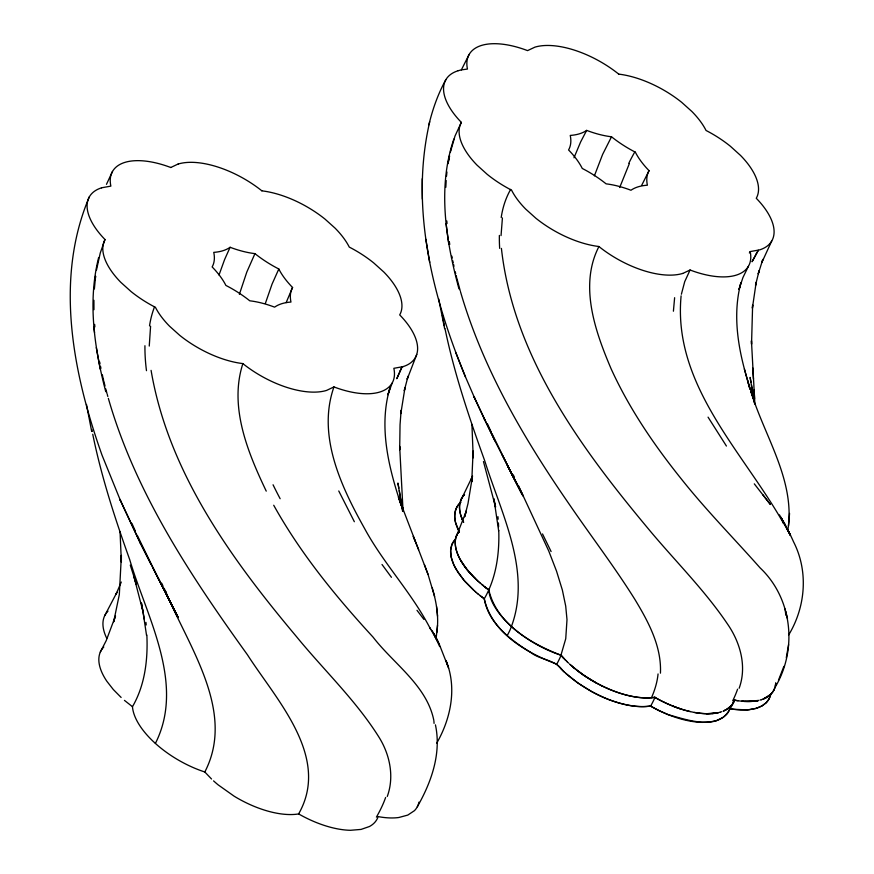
<?xml version="1.0" encoding="UTF-8"?>
<svg xmlns="http://www.w3.org/2000/svg" width="874" height="874" viewBox="0 0 874 874"><rect width="100%" height="100%" fill="white"/><g stroke="black" fill="none" stroke-linecap="round" stroke-linejoin="round"><path stroke-width="1.31" d="M149.257 346.071L150.579 326.253M93.922 300.295L93.955 309.702M501.042 235.609L502.419 217.932M774.823 687.772C797.875 649.677 792.423 598.351 760.074 567.849C734.138 538.581 706.618 510.678 682.212 480.066C654.528 445.696 629.367 408.923 611.046 368.653C595.205 331.41 578.916 285.405 598.93 246.544A70.575 33.999 29.8 0 0 682.638 273.453M436.738 632.732C439.13 617.71 436.508 602.415 432.28 587.973M445.827 187.298L446.177 180.59M660.438 673.155C661.684 646.356 648.355 621.687 634.885 599.422C614.804 567.27 591.753 537.128 570.351 505.871C524.608 439.808 483.071 369.363 460.5 291.741M474.964 398.828L464.629 374.968C432.259 295.663 409.884 207.051 429.724 121.737M94.37 288.999L95.594 276.14L95.102 280.336M787.671 531.152C796.138 481.552 764.794 437.164 750.963 391.672L754.12 400.456C741.228 363.027 730.467 322.025 740.934 282.652L738.989 289.502L742.911 277.615L748.341 266.406M788.49 525.995L789.561 513.42M673.406 311.21L674.63 297.695M446.505 176.231L446.931 171.96M436.17 637.944L437.524 625.325M681.108 295.849C672.641 384.363 741.808 450.547 782.427 521.396M96.49 270.022L100.27 252.957L105 239.52A70.575 33.999 29.8 0 1 101.526 187.844M786.294 657.685L788.599 644.641M681.392 294.221L684.713 281.668L690.078 270A70.728 34.075 29.8 0 0 750.187 251.581L759.55 249.898A70.575 33.999 29.8 0 0 756.261 198.267A70.663 34.042 29.8 0 0 740.562 155.463L730.402 146.275A70.401 33.911 29.8 0 0 706.05 130.477A70.39 33.911 29.8 0 0 691.935 111.544L681.753 102.389A70.663 34.042 29.8 0 0 618.705 74.115M449.433 155.769L448.012 163.678L449.597 155.965M450.383 152.109L454.983 136.082L461.352 122.36A70.575 33.999 29.8 0 1 458.096 70.761L458.063 70.728M98.631 257.568C87.531 301.781 94.37 348.234 105.754 391.672M450.7 150.099L451.17 148.263M428.883 124.764C432.674 109.075 438.049 93.747 445.904 79.6M239.378 294.309L246.796 272.087L254.946 253.635A70.302 33.867 29.8 0 0 278.817 268.995A70.313 33.878 29.8 0 0 292.572 287.491A70.86 34.13 29.8 0 0 290.966 302.054A71.1 34.25 29.8 0 0 274.611 307.145A70.86 34.13 29.8 0 0 249.767 300.798A70.302 33.867 29.8 0 0 225.896 285.427A70.281 33.857 29.8 0 0 212.142 266.931A70.87 34.141 29.8 0 0 213.748 252.368A71.034 34.217 29.8 0 0 230.102 247.276A70.86 34.141 29.8 0 0 254.946 253.635M265.357 303.442L272.054 284.116L278.817 268.995M453.89 139.01C437.219 187.56 445.893 240.525 458.959 288.846M739.142 688.275C747.073 666.578 740.333 642.63 727.638 624.211C704.324 589.579 674.28 560.201 647.754 528.115C580.38 447.269 513.355 356.035 501.414 248.413M387.269 796.476C394.589 776.451 389.771 754.054 378.529 736.465C355.423 699.888 323.631 669.877 296.384 636.512C231.326 559.01 168.387 472.353 151.082 370.368M219.013 275.004L224.585 259.6L230.102 247.276M594.396 175.816L602.623 154.403L611.516 136.781A70.302 33.867 29.8 0 0 635.354 152.174A70.313 33.878 29.8 0 0 649.054 170.67A70.86 34.13 29.8 0 0 647.383 185.201A71.1 34.25 29.8 0 0 630.973 190.248A70.86 34.13 29.8 0 0 606.108 183.846A70.302 33.867 29.8 0 0 582.27 168.453A70.281 33.857 29.8 0 0 568.57 149.957A70.87 34.141 29.8 0 0 570.241 135.426A71.034 34.217 29.8 0 0 586.64 130.379A70.86 34.141 29.8 0 0 611.505 136.781M619.688 187.506L629.302 163.7M392.098 383.173L387.947 394.742L389.935 387.914C378.366 427.091 388.832 468.366 401.406 505.915L398.435 497.175L427.998 574.305L434.597 596.472M573.989 157.79L580.598 142.025L586.651 130.39M286.137 302.623L292.572 287.491M778.461 680.256L783.869 666.392M403.22 366.61L393.846 368.315A70.728 34.075 29.8 0 1 333.955 386.931C316.901 435.427 341.035 486.436 364.567 528.475C383.752 564.003 412.462 593.533 430.718 629.499M472.233 476.822L471.25 479.334L472.211 477.106M89.388 196.726C54.133 279.374 73.088 373.799 102.083 455.31L120.82 501.468M416.745 354.44L407.186 379.207L408.06 376.191L404.269 390.711L404.99 387.63L400.827 413.588L401.133 410.31L400.041 424.797L399.68 449.804L399.658 446.363L403.034 510.722M456.173 536.844L466.41 510.82L464.64 516.807L467.994 503.588L472.408 476.745L471.742 481.836L473.118 451.028L473.227 457.845L471.927 424.349M121.289 582.051L116.1 594.058L116.908 592.375L104.814 615.471M458.216 70.685L461.374 69.876L469.152 54.439M641.756 185.179L649.054 170.67M106.475 184.338L112.484 171.468M460.467 501.097L472.583 476.068M788.709 634.906C805.686 606.829 808.559 571.203 793.537 541.793C789.812 533.326 785.442 525.143 780.744 517.179L784.765 524.324L779.477 514.906M771.709 241.027L761.888 262.375L762.838 259.392L758.239 273.846L759.069 270.82L755.507 285.361L756.196 282.247L752.383 308.183L752.634 304.884L751.542 344.225L751.443 340.762L754.885 404.236M100.281 652.113L106.224 640.609L115.51 615.875L113.675 621.829L119.323 594.571L121.388 555.372L121.366 562.146L120.066 531.862M436.738 743.129C450.962 718.352 457.178 687.598 445.991 660.482L448.591 668.271M417.324 806.746C431.395 782.186 441.556 753.421 435.427 724.852M155.397 743.413C185.572 683.61 146.766 617.295 129.713 559.655C115.051 518.599 101.428 477.018 92.742 434.236M211.541 779.007L204.811 771.982A70.674 34.053 29.8 0 1 132.466 706.695C144.997 685.161 148.001 659.553 146.854 635.048M204.811 771.982C236.308 711.272 187.997 645.984 165.317 590.78L166.519 593.271M213.562 780.897L215.911 782.962A55.772 26.865 29.8 0 0 218.107 784.83L234.156 796.203A70.597 34.01 29.8 0 0 298.624 813.934C331.028 757.048 276.403 699.976 247.462 654.812C190.63 575.824 135.47 492.86 108.354 398.369M749.368 252.968L750.154 251.57M561.327 669.145L556.585 664.065C526.312 652.78 491.723 632.667 484.272 598.788C496.137 578.227 499.546 553.854 498.748 530.42M461.068 502.058C455.048 506.865 453.584 515.551 455.605 522.728A71.013 34.206 29.8 0 0 457.736 528.781A70.63 34.02 29.8 0 0 459.254 531.916M107.983 611.155L107.873 611.265A70.554 33.988 29.8 0 0 106.737 638.271M170.758 167.513L178.132 164.006M333.955 386.909L326.581 390.416A70.575 33.999 29.8 0 1 242.874 363.617C228.879 406.76 247.79 452.437 266.242 491.133M690.078 270L682.67 273.486M726.698 709.404L731.156 705.722A70.149 33.791 29.8 0 1 727.725 708.748A70.215 33.824 29.8 0 1 726.698 709.404L723.213 711.13L725.617 710.016M724.524 710.562L725.431 710.114A70.379 33.911 29.8 0 0 734.411 700.14A70.652 34.031 29.8 0 0 744.124 701.385L758.326 700.511M773.698 690.384A70.215 33.824 29.8 0 1 772.387 692.437A70.095 33.769 29.8 0 1 769.819 695.18A70.215 33.824 29.8 0 1 767.689 696.775A70.412 33.922 29.8 0 1 766.52 697.485A70.663 34.042 29.8 0 1 765.253 698.151L763.078 699.102L770.748 694.317L769.109 698.818A70.149 33.791 29.8 0 1 766.192 702.762L761.899 705.995L756.425 708.311L761.975 705.952L766.192 702.762L769.109 698.818A70.586 34.01 29.8 0 0 770.704 694.502M763.898 698.763L765.034 698.26A70.663 34.042 29.8 0 0 775.708 683.25M762.893 699.167L761.418 699.681M565.576 673.177L577.856 682.976L591.48 691.498A70.532 33.977 29.8 0 0 597.455 694.611A70.936 34.173 29.8 0 0 608.839 699.593C622.08 704.444 636.261 707.929 650.431 706.05L659.291 710.715A71.013 34.206 29.8 0 0 668.249 714.67C686.221 719.586 719.062 731.713 729.932 708.683L733.647 709.295A70.586 34.01 29.8 0 0 737.274 709.721A70.324 33.878 29.8 0 0 740.791 709.972L749.073 709.754L756.196 708.377M721.695 711.698L721.29 711.829M761.56 699.637L760.063 700.074M101.493 187.812L110.867 186.118A70.674 34.053 29.8 0 1 170.769 167.502M716.462 720.569L723.301 717.325L726.709 714.287A70.324 33.878 29.8 0 0 728.042 712.55A70.586 34.01 29.8 0 0 729.113 710.682A70.914 34.162 29.8 0 0 729.932 708.683A70.903 34.162 29.8 0 0 733.647 709.295L747.489 709.896L756.392 708.322M716.298 720.624L709.633 722.011L702.281 722.372A70.149 33.802 29.8 0 1 694.327 721.76A70.543 33.988 29.8 0 1 685.915 720.242A70.969 34.184 29.8 0 1 677.164 717.86A71.155 34.283 29.8 0 1 668.249 714.67L659.291 710.715M720.547 712.07L720.296 712.146M719.947 712.244L719.204 712.441M718.657 712.572L706.651 713.73M718.384 712.638L717.74 712.78M758.654 700.435L757.834 700.609M717.008 712.933L717.98 712.736M758.14 700.544L757.015 700.773M461.374 69.876L467.459 69.057A70.674 34.053 29.8 0 1 527.557 50.616L534.943 47.141A70.575 33.999 29.8 0 1 618.683 74.082M717.707 712.791L716.877 712.955M757.408 700.697L756.655 700.828M712.234 713.577A70.412 33.922 29.8 0 0 714.014 713.392A70.663 34.042 29.8 0 0 715.74 713.151L716.735 712.987M716.483 713.031L715.424 713.206A70.586 34.01 29.8 0 1 654.801 697.332A70.39 33.911 29.8 0 1 635.278 696.949A70.772 34.097 29.8 0 1 624.418 694.546A71.078 34.239 29.8 0 1 618.814 692.831A71.122 34.261 29.8 0 1 613.144 690.788A71.078 34.239 29.8 0 1 607.452 688.439M756.797 700.806L756.589 700.85A70.237 33.835 29.8 0 1 744.124 701.385L741.753 701.188A70.324 33.878 29.8 0 0 745.282 701.451M601.76 685.795A70.554 33.988 29.8 0 1 596.123 682.856L584.149 675.515L573.344 667.332M488.621 589.753L488.795 589.884C496.651 623.708 530.704 643.581 560.944 655.205A70.204 33.824 29.8 0 0 561.949 656.352L564.134 658.712A70.554 33.988 29.8 0 1 563.053 657.565A70.357 33.9 29.8 0 1 561.949 656.352L560.944 655.205A70.674 34.053 29.8 0 1 488.763 589.863M562.572 670.369C555.34 659.488 540.624 660.209 530.835 652.539C510.777 640.161 488.49 623.523 484.272 598.788C483.573 598.286 482.885 597.772 482.186 597.248M132.498 706.716L124.447 700.38M487.572 588.989L488.795 589.884A70.226 33.835 29.8 0 1 487.397 588.857L487.058 588.595M488.435 589.622L485.004 587.022M484.272 598.788L479.881 595.467M486.884 588.464L485.999 587.798A70.543 33.988 29.8 0 1 484.666 586.749L484.578 586.683M482.022 597.117L477.379 593.435M485.857 587.678L482.798 585.252L483.398 585.744M484.83 586.891L484.207 586.399M574.731 668.479L574.808 668.544A71.122 34.261 29.8 0 1 573.573 667.518L573.573 667.518M482.874 585.318L480.077 582.958M482.732 585.198L481.771 584.4M477.87 593.839L476.101 592.354M573.038 667.07L572.055 666.228M476.308 592.528L474.527 590.988M572.131 666.294L570.307 664.677M480.132 583.013L478.843 581.876M474.888 591.305L463.919 580.26L456.097 569.302A70.532 33.977 29.8 0 1 453.901 565.019L451.268 557.361A71.1 34.25 29.8 0 1 450.645 550.347A70.761 34.097 29.8 0 1 452.055 544.185A70.27 33.857 29.8 0 1 455.529 539.05L452.055 544.185L450.645 550.347L451.268 557.361A70.936 34.173 29.8 0 0 453.901 565.019L458.511 573.158L465.077 581.592L473.632 590.179M478.886 581.92L478.034 581.144M569.564 664.011L570.198 664.59A70.816 34.119 29.8 0 0 584.149 675.515M562.638 670.445L565.686 673.275C578.402 684.484 593.085 693.355 608.839 699.593A71.1 34.25 29.8 0 0 620.114 703.33A70.761 34.097 29.8 0 0 631.006 705.722A70.27 33.857 29.8 0 0 641.21 706.662A70.39 33.911 29.8 0 0 650.431 706.05M121.125 697.441L113.303 689.52L106.912 681.349A70.652 34.042 29.8 0 1 103.788 647M477.521 580.675L475.39 578.675M568.668 663.18L567.881 662.437M564.386 672.084L561.403 669.222M567.543 662.121L565.107 659.717M475.598 578.883L474.975 578.271M567.084 661.673L566.691 661.29M475.041 578.348L466.738 569.225L460.554 560.125A70.554 33.988 29.8 0 1 458.511 556.104A70.827 34.119 29.8 0 1 456.96 552.204A71.034 34.228 29.8 0 1 455.9 548.446A71.122 34.261 29.8 0 1 455.354 544.852A71.034 34.228 29.8 0 1 455.31 541.454M474.768 578.075L474.702 578.009A71.122 34.261 29.8 0 1 473.632 576.938A70.892 34.152 29.8 0 1 471.567 574.797M565.751 660.362L564.549 659.138M564.691 659.28L560.944 655.205L565.74 638.741L566.997 619.611L565.707 606.097L562.375 590.081L556.552 571.192L548.763 551.035L518.435 485.638M754.295 483.857L770.409 504.495L762.74 494.662M416.996 610.314L423.934 619.426M382.014 564.495L391.432 577.31M726.425 446.046L708.06 417.149M429.811 627.63L439.229 644.138L447.936 666.327M782.733 521.417L790.478 535.467M781.323 518.315L785.781 526.05M432.204 630.711L437.448 640.817M273.715 505.248C300.569 553.548 335.78 596.571 373.067 637.135C393.606 663.858 427.058 685.587 433.886 720.668M354.352 521.723L338.762 490.98M459.407 531.949L455.605 522.728A71.155 34.283 29.8 0 1 454.72 517.069A70.969 34.184 29.8 0 1 455.092 511.891A70.543 33.988 29.8 0 1 456.731 507.281A70.149 33.802 29.8 0 1 459.648 503.348M438.103 641.986L434.64 635.311L439.229 644.138M434.498 635.016L439.666 646.552M166.355 594.32L168.966 599.378M512.448 475.27L522.892 495.634M523.045 495.919L493.93 438.868L474.036 396.796L484.873 420.208M437.94 641.691L433.941 633.879M159.636 581.243L163.886 589.491M512.175 474.691L522.728 495.339M178.252 617.59L139.687 541.771L119.935 499.447L140.725 543.857M522.412 494.76L507.39 465.339L522.117 494.181L511.803 473.85M158.052 577.965L178.088 617.306M157.932 577.681L177.597 616.443M177.291 615.864L167.393 596.232L176.69 614.728M153.234 568.515L158.576 579.101M139.687 541.771L150.863 564.025M501.927 454.338L512.579 475.543L491.942 433.602M433.788 633.584L437.273 640.533M158.434 578.806L137.251 535.325M483.868 418.143L495.012 440.955M542.525 533.938L551.101 551.56M164.115 588.278L164.924 589.95M513.213 474.768L514.425 477.302M161.701 583.242L162.914 585.766M487.561 424.065L491.363 432.39M131.898 523.373L135.109 530.551M418.646 549.67L413.26 536.363L415.063 540.864M455.867 352.801L465.492 376.967M782.754 522.226L783.06 523.034M424.393 564.571L427.998 574.305M130.281 565.117L136.388 584.335L133.646 575.518L142.921 611.265L146.526 635.267M483.453 461.538L495.58 507.139L493.919 498.792L498.65 530.769M460.227 290.78L456.884 278.424M107.284 394.556L107.819 396.457M747.587 380.594L749.947 389.159L744.375 369.003M107.021 393.606L105.754 388.854M785.617 611.188L787.496 618.563M105.022 386.024L103.853 381.326M456.173 275.605L456.643 277.484M455.256 271.847L455.715 273.726M102.968 377.579L103.635 380.387M102.334 374.793L102.761 376.65M453.573 264.418L453.977 266.264M452.776 260.725L453.169 262.571M444.975 328.537C454.349 373.853 469.24 417.772 484.884 461.243C501.578 514.611 533.162 573.814 510.055 629.968A100.685 83.838 -4.4 0 1 507.226 635.518M444.626 328.657L438.693 298.93M100.565 366.49L100.936 368.325M443.828 322.867L444.396 325.696M91.683 431.45L86.471 404.443M451.858 256.148L452.219 257.972M91.803 429.516L92.174 431.406M443.642 321.927L442.921 318.147M99.669 361.934L100.018 363.748M785.092 608.938L785.835 615.263M442.386 315.317L442.736 317.196M398.85 488.129L397.91 483.027L402.357 509.258M96.315 347.612L100.27 369.221M751.039 382.43L750.111 377.393L754.098 401.1M399.309 490.631L402.619 511.41M142.921 611.265L141.413 602.962L144.385 619.48M751.487 384.899L754.284 402.881M425.878 239.345L429.702 262.375M449.345 241.748L449.76 244.414M446.068 223.58L448.832 244.414M93.879 327.007L94.545 332.601M436.552 606.589L437.546 616.17M446.8 220.958L447.04 223.504M145.958 622.408L146.187 624.976M497.951 516.654L498.158 519.2M94.665 324.396L94.862 326.898M752.689 367.801L753.443 378.977M433.963 721.574L434.061 723.377M498.409 522.98L498.617 526.727M402.903 508.69L403.034 511.257M754.153 389.673L754.579 398.959M403.023 510.361L402.925 507.794L403.012 510.471M422.251 178.711L422.35 199.141M561.086 655.227A93.256 71.209 -19.6 0 1 556.749 664.109M659.422 710.781A70.586 34.01 29.8 0 1 650.573 706.116M654.987 697.299A79.556 47.207 -36.3 0 1 650.66 706.061M734.739 699.987A75.743 27.651 -47.7 0 1 730.271 708.585M578.512 671.461A70.554 33.988 29.8 0 1 577.233 670.489M596.123 682.856A70.281 33.857 29.8 0 1 590.573 679.655A70.139 33.791 29.8 0 1 582.488 674.367A70.281 33.857 29.8 0 1 578.577 671.505M607.528 688.472A70.772 34.097 29.8 0 1 601.847 685.828M663.628 702.008A70.63 34.02 29.8 0 1 654.779 697.321M654.746 697.288A70.51 33.966 29.8 0 1 584.171 675.493M658.056 673.952A103.012 61.322 -36.1 0 1 651.523 697.594M732.488 703.996A70.586 34.01 29.8 0 0 733.581 702.139A70.914 34.162 29.8 0 0 734.411 700.14A70.903 34.162 29.8 0 0 738.126 700.751M690.252 711.578A70.969 34.195 29.8 0 1 681.501 709.175A71.165 34.283 29.8 0 1 672.587 705.974A71.013 34.206 29.8 0 1 663.628 702.008M681.512 709.175A71.155 34.283 29.8 0 1 672.587 705.974M698.632 713.108A70.412 33.922 29.8 0 1 694.469 712.452M712.397 713.523A70.215 33.824 29.8 0 1 698.829 713.064M737.58 689.193A88.143 32.393 -47.6 0 1 732.685 700.872M752.143 701.341A70.215 33.824 29.8 0 1 745.424 701.407M755.256 701.035A70.412 33.922 29.8 0 1 753.694 701.221M774.703 688.144A70.412 33.922 29.8 0 1 773.719 690.362M775.73 682.955A70.958 34.184 29.8 0 1 775.347 685.795M464.542 494.542A70.215 33.824 29.8 0 0 461.603 498.475A70.423 33.922 29.8 0 0 460.609 500.693M463.613 522.281A70.63 34.02 29.8 0 1 462.51 519.932A70.914 34.162 29.8 0 1 461.581 517.627A70.652 34.042 29.8 0 1 464.389 494.684M459.942 503.107A70.914 34.162 29.8 0 0 459.549 508.264A71.155 34.283 29.8 0 0 460.412 513.89A71.013 34.206 29.8 0 0 462.51 519.932M456.752 535.303A70.27 33.857 29.8 0 1 459.189 531.359M455.201 541.323A70.892 34.152 29.8 0 1 456.643 535.161M460.543 560.114A70.259 33.846 29.8 0 0 463.078 564.233A70.139 33.791 29.8 0 0 467.819 570.547A70.259 33.846 29.8 0 0 469.633 572.667A70.401 33.911 29.8 0 0 470.583 573.737M477.903 580.991A70.575 33.999 29.8 0 1 459.429 531.075M487.397 588.857A70.368 33.9 29.8 0 1 486.02 587.809M463.57 522.193A70.707 34.064 29.8 0 1 461.581 517.627M461.396 122.382A70.663 34.042 29.8 0 0 477.051 165.164L487.222 174.352A70.39 33.911 29.8 0 0 511.574 190.15A70.401 33.911 29.8 0 0 525.689 209.083L535.871 218.238A70.663 34.042 29.8 0 0 598.909 246.512M499.666 248.358A157.637 140.769 60.3 0 1 499.371 235.412M501.217 217.528A84.92 69.811 69.6 0 1 510.667 189.385M628.799 163.296A207.914 166.705 72.3 0 1 634.906 151.77M298.668 813.945A70.652 34.042 29.8 0 0 350.507 830.289L361.06 829.415L369.429 826.52A70.335 33.889 29.8 0 0 378.158 816.611A70.335 33.889 29.8 0 0 398.861 817.496L407.776 815.092L414.407 810.69A70.652 34.031 29.8 0 0 418.963 802.135M105.044 239.552A70.663 34.042 29.8 0 0 120.863 282.378L131.045 291.545A70.39 33.911 29.8 0 0 155.43 307.32A70.401 33.911 29.8 0 0 169.6 326.253L179.804 335.408A70.663 34.042 29.8 0 0 242.852 363.584M385.62 797.47A82.746 29.749 -48 0 1 376.399 817.146M146.482 370.674A180.11 167.524 52.8 0 1 144.931 345.722M149.53 325.893A90.688 74.683 69.4 0 1 154.556 306.774M280.139 498.715A418.318 303.649 -88.7 0 1 273.059 484.775M403.187 366.577A70.575 33.999 29.8 0 0 399.702 314.902A70.663 34.042 29.8 0 0 383.85 272.043L373.668 262.877A70.401 33.911 29.8 0 0 349.283 247.102A70.39 33.911 29.8 0 0 335.113 228.169L324.909 219.013A70.663 34.042 29.8 0 0 261.861 190.838M178.165 164.039A70.575 33.999 29.8 0 1 261.839 190.805M400.336 370.652L396.796 378.704L401.985 366.971L400.336 370.652M756.316 253.864L752.055 261.752L758.315 250.259L756.316 253.864M790.304 535.161L787.157 528.639L790.314 535.172"/></g></svg>
